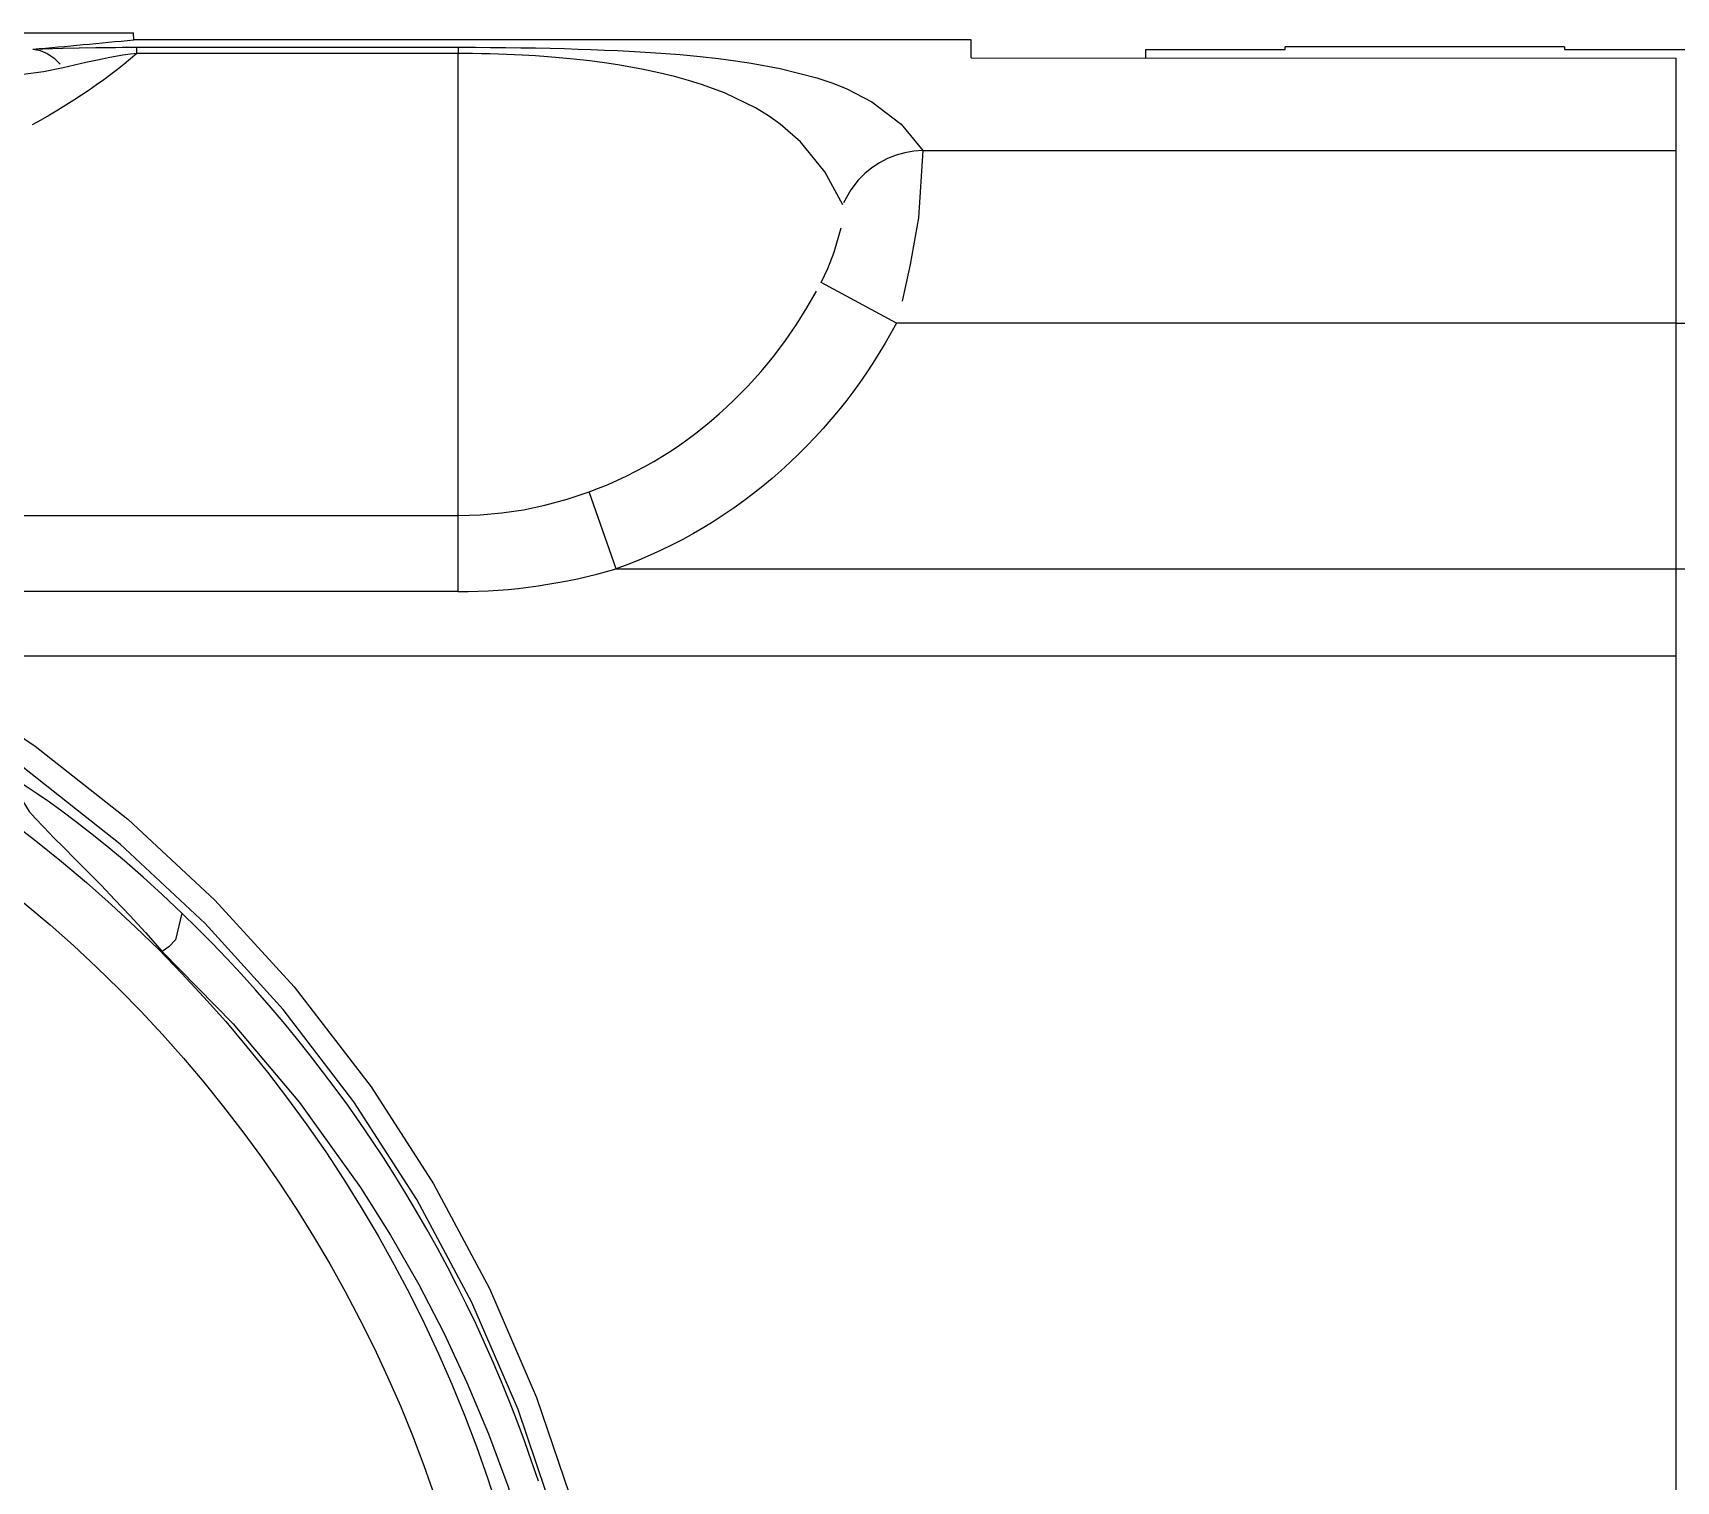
# Model space of a CAD drawing. Header units: millimetres. Extents: x 441156 to 441876, y 4514765 to 4515211.
# Drawn here: x 441489.6618 to 441489.7795, y 4515045.9821 to 4515046.0859 of the extents above; entities that cross this region are included whole.
import ezdxf

# ---------------------------------------------------------------- set-up
doc = ezdxf.new("R2010")
doc.units = ezdxf.units.MM
doc.layers.add('Terminale_sfiato', color=7, linetype='Continuous')

msp = doc.modelspace()

# ---------------------------------------------------------------- linework, layer by layer
at = {"layer": 'Terminale_sfiato', "color": 254, "linetype": 'Continuous'}
for p, q in [((441489.60150032, 4515046.08586422), (441489.66900032, 4515046.08586422)), ((441489.66900903, 4515046.08536535), (441489.66900032, 4515046.08586422)), ((441489.66900903, 4515046.08536535), (441489.66899247, 4515046.08536535)), ((441489.72900032, 4515046.08536535), (441489.66900903, 4515046.08536535)), ((441489.66900905, 4515046.08536402), (441489.66900903, 4515046.08536535)), ((441489.66922372, 4515046.08483293), (441489.69225599, 4515046.08483293)), ((441489.66922372, 4515046.08438266), (441489.66922372, 4515046.08483293)), ((441489.69225599, 4515046.08438266), (441489.66922372, 4515046.08438266)), ((441489.69225599, 4515046.08483293), (441489.69225599, 4515046.08438266)), ((441489.69225599, 4515046.05127325), (441489.69225599, 4515046.08438266)), ((441489.72900032, 4515046.08406933), (441489.72900032, 4515046.08536535)), ((441489.74150032, 4515046.08466759), (441489.75150032, 4515046.08466759)), ((441489.74150032, 4515046.08406598), (441489.74150032, 4515046.08466759)), ((441489.77150032, 4515046.08486535), (441489.75150032, 4515046.08486535)), ((441489.75150032, 4515046.08466759), (441489.75150032, 4515046.08486535)), ((441489.77150032, 4515046.08486535), (441489.77150032, 4515046.08466158)), ((441489.77150032, 4515046.08466158), (441489.78150032, 4515046.08466158)), ((441489.72900032, 4515046.08406933), (441489.77950032, 4515046.08405577)), ((441489.77950032, 4515046.07742289), (441489.77950032, 4515046.08405577)), ((441489.72553739, 4515046.07742289), (441489.77950032, 4515046.07742289)), ((441489.77950032, 4515046.06506678), (441489.77950032, 4515046.07742289)), ((441489.72365915, 4515046.06506678), (441489.71824481, 4515046.06796153)), ((441489.77950032, 4515046.06506678), (441489.72365915, 4515046.06506678)), ((441489.77950032, 4515046.04745531), (441489.77950032, 4515046.06506678)), ((441489.77950032, 4515046.06506678), (441489.78150032, 4515046.06506678)), ((441489.70357597, 4515046.04745531), (441489.70162425, 4515046.05296042)), ((441489.65799988, 4515046.05127325), (441489.69225599, 4515046.05127325)), ((441489.69225599, 4515046.0458192), (441489.69225599, 4515046.05127325)), ((441489.70357597, 4515046.04745531), (441489.77950032, 4515046.04745531)), ((441489.77950032, 4515046.04119671), (441489.77950032, 4515046.04745531)), ((441489.77950032, 4515046.04745531), (441489.78150032, 4515046.04745531)), ((441489.69225599, 4515046.0458192), (441489.65799988, 4515046.0458192)), ((441489.77950032, 4515046.04119671), (441489.6517955, 4515046.04119671)), ((441489.77950032, 4515045.86053172), (441489.77950032, 4515046.04119671)), ((441489.67105725, 4515046.01989924), (441489.67105725, 4515046.02003404))]:
    msp.add_line(p, q, dxfattribs=at)
for points in [[(441489.66922372, 4515046.08438266, 0), (441489.66877838, 4515046.0840025, 0), (441489.66831916, 4515046.08362423, 0), (441489.66784607, 4515046.08324793, 0), (441489.66735911, 4515046.08287368, 0), (441489.66685829, 4515046.08250153, 0), (441489.66634361, 4515046.08213157, 0), (441489.66581508, 4515046.08176388, 0), (441489.66527273, 4515046.08139853, 0), (441489.66471655, 4515046.0810356, 0), (441489.66414658, 4515046.08067517, 0), (441489.66356283, 4515046.08031732, 0), (441489.66296533, 4515046.07996214, 0), (441489.66235411, 4515046.07960971, 0), (441489.66172919, 4515046.07926011, 0)], [(441489.66178488, 4515046.0846949, 0), (441489.66394281, 4515046.08475756, 0), (441489.6650909, 4515046.08478449, 0), (441489.66628645, 4515046.08480702, 0), (441489.66674907, 4515046.0848141, 0), (441489.66721942, 4515046.08482025, 0), (441489.66770037, 4515046.0848254, 0), (441489.66818322, 4515046.08482931, 0), (441489.66870161, 4515046.08483199, 0), (441489.66922372, 4515046.08483293, 0)], [(441489.66178488, 4515046.0846949, 0), (441489.66191319, 4515046.08468332, 0), (441489.66204134, 4515046.08466415, 0), (441489.66216919, 4515046.08463741, 0), (441489.66229656, 4515046.08460313, 0), (441489.66242331, 4515046.08456136, 0), (441489.66254928, 4515046.08451214, 0), (441489.66267433, 4515046.08445553, 0), (441489.66279828, 4515046.08439162, 0), (441489.66292101, 4515046.08432046, 0), (441489.66304235, 4515046.08424215, 0), (441489.66316215, 4515046.08415679, 0), (441489.66328028, 4515046.08406448, 0), (441489.66339659, 4515046.08396532, 0), (441489.66351093, 4515046.08385945, 0), (441489.66362317, 4515046.08374699, 0), (441489.66373317, 4515046.08362808, 0), (441489.6638408, 4515046.08350286, 0), (441489.66394592, 4515046.08337148, 0), (441489.66395753, 4515046.08335639, 0)], [(441489.66922372, 4515046.08438266, 0), (441489.66899523, 4515046.08435799, 0), (441489.66877213, 4515046.08433078, 0), (441489.66855484, 4515046.08430162, 0), (441489.66823212, 4515046.08425409, 0), (441489.66793593, 4515046.08420652, 0), (441489.66729484, 4515046.08409273, 0), (441489.66641156, 4515046.08391703, 0), (441489.66557236, 4515046.08373452, 0), (441489.66395753, 4515046.08335639, 0)], [(441489.69225599, 4515046.08483293, 0), (441489.69287193, 4515046.08483232, 0), (441489.6934863, 4515046.08483048, 0), (441489.69457866, 4515046.08482415, 0), (441489.69565319, 4515046.08481404, 0), (441489.69673315, 4515046.08479982, 0), (441489.69778184, 4515046.08478195, 0), (441489.69884456, 4515046.08475948, 0), (441489.6998667, 4515046.08473344, 0), (441489.70085854, 4515046.08470368, 0), (441489.70178491, 4515046.08467157, 0), (441489.70274268, 4515046.08463358, 0), (441489.70365723, 4515046.08459235, 0), (441489.70488241, 4515046.08452869, 0), (441489.70603204, 4515046.08445911, 0), (441489.70712368, 4515046.08438301, 0), (441489.70815094, 4515046.08430129, 0), (441489.70958673, 4515046.08416812, 0), (441489.71090597, 4515046.08402287, 0), (441489.71212915, 4515046.08386489, 0), (441489.71324688, 4515046.08369728, 0), (441489.7153161, 4515046.08331395, 0), (441489.71795525, 4515046.08263496, 0), (441489.71908393, 4515046.0822526, 0), (441489.72009709, 4515046.08184503, 0), (441489.72187267, 4515046.08093074, 0), (441489.72398767, 4515046.07931044, 0), (441489.72553739, 4515046.07742289, 0)], [(441489.71979922, 4515046.07354153, 0), (441489.71852195, 4515046.07590903, 0), (441489.71676634, 4515046.07806237, 0), (441489.71532398, 4515046.07931755, 0), (441489.71448424, 4515046.07991101, 0), (441489.71355378, 4515046.08047995, 0), (441489.71134022, 4515046.08155372, 0), (441489.7096876, 4515046.08216707, 0), (441489.70875853, 4515046.0824585, 0), (441489.70775292, 4515046.08273793, 0), (441489.70663674, 4515046.0830101, 0), (441489.70541043, 4515046.08326904, 0), (441489.70368844, 4515046.08357247, 0), (441489.7027268, 4515046.08371531, 0), (441489.7016915, 4515046.08385017, 0), (441489.70099589, 4515046.08393062, 0), (441489.70026441, 4515046.08400697, 0), (441489.69948956, 4515046.08407913, 0), (441489.69868152, 4515046.08414531, 0), (441489.69778002, 4515046.08420877, 0), (441489.6968291, 4515046.08426441, 0), (441489.69628139, 4515046.08429138, 0), (441489.69571916, 4515046.08431533, 0), (441489.69513854, 4515046.08433615, 0), (441489.69455438, 4515046.08435316, 0), (441489.69391877, 4515046.08436724, 0), (441489.69327418, 4515046.08437689, 0), (441489.69276598, 4515046.08438121, 0), (441489.69225599, 4515046.08438266, 0)], [(441489.66395753, 4515046.08335639, 0), (441489.66254563, 4515046.08306901, 0), (441489.66108469, 4515046.08288194, 0), (441489.6595725, 4515046.08280272, 0), (441489.65804819, 4515046.08283406, 0), (441489.65607039, 4515046.08303125, 0), (441489.65414676, 4515046.08336209, 0), (441489.65190529, 4515046.08385674, 0), (441489.65176329, 4515046.08388947, 0)], [(441489.72553739, 4515046.07742289, 0), (441489.72532034, 4515046.07741587, 0), (441489.72510355, 4515046.07740132, 0), (441489.72488729, 4515046.07737928, 0), (441489.72467182, 4515046.07734976, 0), (441489.7244574, 4515046.07731281, 0), (441489.7242443, 4515046.07726846, 0), (441489.72403278, 4515046.07721677, 0), (441489.72382309, 4515046.07715781, 0), (441489.72361549, 4515046.07709164, 0), (441489.72341023, 4515046.07701835, 0), (441489.72320756, 4515046.07693803, 0), (441489.72300773, 4515046.07685077, 0), (441489.72281098, 4515046.07675668, 0), (441489.72261755, 4515046.07665587, 0), (441489.72242768, 4515046.07654847, 0), (441489.7222416, 4515046.07643461, 0), (441489.72205954, 4515046.07631443, 0), (441489.72188171, 4515046.07618807, 0), (441489.72170834, 4515046.07605569, 0), (441489.72153963, 4515046.07591744, 0), (441489.72137579, 4515046.07577351, 0), (441489.72121702, 4515046.07562405, 0), (441489.72106352, 4515046.07546926, 0), (441489.72091547, 4515046.07530933, 0), (441489.72077304, 4515046.07514444, 0), (441489.72063643, 4515046.0749748, 0), (441489.72050578, 4515046.07480062, 0), (441489.72038126, 4515046.0746221, 0), (441489.72026303, 4515046.07443947, 0), (441489.72015122, 4515046.07425295, 0), (441489.72004597, 4515046.07406276, 0), (441489.71994742, 4515046.07386914, 0), (441489.71985567, 4515046.07367232, 0), (441489.71979922, 4515046.07354153, 0)], [(441489.72553739, 4515046.07742289, 0), (441489.72557709, 4515046.07724144, 0), (441489.72560103, 4515046.07698825, 0), (441489.72560923, 4515046.0766553, 0), (441489.72560092, 4515046.07625056, 0), (441489.72557698, 4515046.07579085, 0), (441489.72553739, 4515046.07526873, 0), (441489.72548042, 4515046.07467177, 0), (441489.72540679, 4515046.07401669, 0), (441489.72531986, 4515046.07333378, 0), (441489.72521723, 4515046.07260521, 0), (441489.72509568, 4515046.07181611, 0), (441489.7249575, 4515046.07098907, 0), (441489.72480484, 4515046.07014121, 0), (441489.72463605, 4515046.06926702, 0), (441489.72444656, 4515046.06835015, 0), (441489.72424053, 4515046.06741723, 0), (441489.72405755, 4515046.06663662, 0), (441489.72386352, 4515046.06585154, 0), (441489.72365915, 4515046.06506678, 0)], [(441489.77950032, 4515046.07742289, 0), (441489.77957012, 4515046.07742169, 0)], [(441489.71824481, 4515046.06796153, 0), (441489.71841416, 4515046.06829694, 0), (441489.7185748, 4515046.06863368, 0), (441489.71872595, 4515046.06896924, 0), (441489.71889384, 4515046.06936658, 0), (441489.71904773, 4515046.06975749, 0), (441489.71919092, 4515046.07014907, 0), (441489.71931931, 4515046.07052845, 0), (441489.71943234, 4515046.07089082, 0), (441489.71953127, 4515046.07123682, 0), (441489.71961819, 4515046.0715718, 0), (441489.71969114, 4515046.07188621, 0), (441489.71975121, 4515046.07218233, 0), (441489.71979772, 4515046.07245462, 0), (441489.71983153, 4515046.07270669, 0), (441489.71985179, 4515046.0729317, 0), (441489.71985867, 4515046.07312659, 0), (441489.71985251, 4515046.07329316, 0), (441489.71983275, 4515046.07343295, 0), (441489.71979922, 4515046.07354153, 0)], [(441489.70162425, 4515046.05296042, 0), (441489.70231386, 4515046.0532224, 0), (441489.70299548, 4515046.05350203, 0), (441489.70366867, 4515046.05379893, 0), (441489.70433297, 4515046.05411269, 0), (441489.70498799, 4515046.05444292, 0), (441489.70563333, 4515046.05478918, 0), (441489.70626863, 4515046.05515105, 0), (441489.70689353, 4515046.05552808, 0), (441489.70750772, 4515046.05591981, 0), (441489.70811091, 4515046.0563258, 0), (441489.7087028, 4515046.05674559, 0), (441489.70928316, 4515046.05717871, 0), (441489.70985174, 4515046.05762471, 0), (441489.71040834, 4515046.05808312, 0), (441489.71095276, 4515046.05855347, 0), (441489.71148484, 4515046.05903533, 0), (441489.71200443, 4515046.05952822, 0), (441489.71251138, 4515046.06003171, 0), (441489.7130056, 4515046.06054535, 0), (441489.71348697, 4515046.06106871, 0), (441489.71395541, 4515046.06160136, 0), (441489.71441087, 4515046.06214289, 0), (441489.71485327, 4515046.06269289, 0), (441489.7152826, 4515046.06325095, 0), (441489.7156988, 4515046.0638167, 0), (441489.71610188, 4515046.06438974, 0), (441489.71649182, 4515046.06496972, 0), (441489.71686862, 4515046.06555628, 0), (441489.7172323, 4515046.06614907, 0), (441489.71758287, 4515046.06674775, 0), (441489.71792036, 4515046.06735201, 0), (441489.71824481, 4515046.06796153, 0)], [(441489.72365915, 4515046.06506678, 0), (441489.72325882, 4515046.06433644, 0), (441489.72284263, 4515046.06361349, 0), (441489.72241059, 4515046.06289829, 0), (441489.72196275, 4515046.06219124, 0), (441489.72149917, 4515046.06149273, 0), (441489.72101989, 4515046.06080316, 0), (441489.720525, 4515046.06012294, 0), (441489.72001456, 4515046.05945249, 0), (441489.71948868, 4515046.05879224, 0), (441489.71894746, 4515046.05814261, 0), (441489.71839101, 4515046.05750405, 0), (441489.71781948, 4515046.05687699, 0), (441489.717233, 4515046.0562619, 0), (441489.71663175, 4515046.05565922, 0), (441489.7160159, 4515046.05506941, 0), (441489.71538564, 4515046.05449293, 0), (441489.7147412, 4515046.05393025, 0), (441489.7140828, 4515046.05338182, 0), (441489.7134107, 4515046.05284813, 0), (441489.71272516, 4515046.05232962, 0), (441489.71202647, 4515046.05182677, 0), (441489.71131494, 4515046.05134003, 0), (441489.71059091, 4515046.05086986, 0), (441489.70985471, 4515046.05041671, 0), (441489.70910672, 4515046.04998101, 0), (441489.70834734, 4515046.04956322, 0), (441489.70757696, 4515046.04916375, 0), (441489.70679602, 4515046.04878302, 0), (441489.70600497, 4515046.04842142, 0), (441489.70520429, 4515046.04807936, 0), (441489.70439445, 4515046.04775721, 0), (441489.70357597, 4515046.04745531, 0)], [(441489.69225599, 4515046.05127325, 0), (441489.69382015, 4515046.05131979, 0), (441489.69537875, 4515046.05145868, 0), (441489.69694012, 4515046.05169114, 0), (441489.69845765, 4515046.05200741, 0), (441489.70005476, 4515046.05243793, 0), (441489.70162425, 4515046.05296042, 0)], [(441489.6517955, 4515046.04119671, 0), (441489.65696261, 4515046.03811099, 0), (441489.66193826, 4515046.03473194, 0), (441489.66858838, 4515046.02949905, 0), (441489.67482594, 4515046.02370117, 0), (441489.68049219, 4515046.01749605, 0), (441489.68601039, 4515046.01032092, 0), (441489.69048384, 4515046.00336999, 0), (441489.69448532, 4515045.99587774, 0), (441489.69786978, 4515045.98806084, 0), (441489.70060086, 4515045.9799977, 0)], [(441489.77950032, 4515046.04119671, 0), (441489.77957012, 4515046.04119646, 0)], [(441489.69916158, 4515045.97947513, 0), (441489.6965499, 4515045.98719264, 0), (441489.69323401, 4515045.99486442, 0), (441489.68929763, 4515046.00224242, 0), (441489.68478237, 4515046.00925397, 0), (441489.67971399, 4515046.01585956, 0), (441489.67412455, 4515046.02202525, 0), (441489.66805003, 4515046.02771268, 0), (441489.66105942, 4515046.0332261, 0), (441489.65615563, 4515046.0365446, 0), (441489.65106399, 4515046.0395745, 0)], [(441489.67246182, 4515046.02277492, 0), (441489.67104337, 4515046.02411671, 0), (441489.66967947, 4515046.0253539, 0), (441489.66834552, 4515046.02651549, 0), (441489.66708915, 4515046.02756707, 0), (441489.66592108, 4515046.02850835, 0), (441489.66484622, 4515046.02934352, 0), (441489.6638516, 4515046.03008927, 0), (441489.66296671, 4515046.03072953, 0), (441489.6620949, 4515046.0313364, 0), (441489.66138022, 4515046.03181166, 0), (441489.66081765, 4515046.0321645, 0), (441489.66043545, 4515046.03238079, 0), (441489.66028918, 4515046.03244651, 0), (441489.6602273, 4515046.0324511, 0)], [(441489.66105877, 4515046.03079882, 0), (441489.66110958, 4515046.03065434, 0), (441489.6612294, 4515046.03045658, 0), (441489.66153152, 4515046.0300649, 0), (441489.66197638, 4515046.02955934, 0), (441489.66256739, 4515046.02893154, 0), (441489.66329877, 4515046.02818181, 0), (441489.6640023, 4515046.02747152, 0), (441489.66479697, 4515046.02667187, 0), (441489.66568841, 4515046.02577082, 0), (441489.6666675, 4515046.02477006, 0), (441489.66765917, 4515046.02373972, 0), (441489.66872011, 4515046.02261445, 0), (441489.66985835, 4515046.02137658, 0), (441489.67105725, 4515046.02003404, 0)], [(441489.67246182, 4515046.02277492, 0), (441489.67248606, 4515046.02274783, 0), (441489.67250856, 4515046.02271904, 0), (441489.67252929, 4515046.02268858, 0), (441489.67254822, 4515046.02265649, 0), (441489.67256534, 4515046.02262281, 0), (441489.67258063, 4515046.02258758, 0), (441489.67259405, 4515046.02255085, 0), (441489.67260561, 4515046.02251265, 0), (441489.67261527, 4515046.02247304, 0), (441489.67262304, 4515046.02243207, 0), (441489.67262891, 4515046.02238978, 0), (441489.67263285, 4515046.02234622, 0), (441489.67263488, 4515046.02230145, 0), (441489.67263499, 4515046.02225553, 0), (441489.67263317, 4515046.0222085, 0), (441489.67262943, 4515046.02216043, 0), (441489.67262378, 4515046.02211137, 0), (441489.67261622, 4515046.02206139, 0), (441489.67260676, 4515046.02201054, 0), (441489.67259541, 4515046.02195889, 0), (441489.67258219, 4515046.0219065, 0), (441489.67256711, 4515046.02185343, 0), (441489.67255019, 4515046.02179976, 0), (441489.67253145, 4515046.02174553, 0), (441489.67251092, 4515046.02169083, 0), (441489.67248861, 4515046.02163571, 0), (441489.67246456, 4515046.02158025, 0), (441489.6724388, 4515046.02152451, 0), (441489.67241135, 4515046.02146855, 0), (441489.67238225, 4515046.02141246, 0), (441489.67235154, 4515046.02135629, 0), (441489.67231925, 4515046.02130012, 0), (441489.67228543, 4515046.021244, 0), (441489.67225011, 4515046.02118802, 0), (441489.67221333, 4515046.02113224, 0), (441489.67217515, 4515046.02107672, 0), (441489.6721356, 4515046.02102154, 0), (441489.67209474, 4515046.02096677, 0), (441489.67205262, 4515046.02091246, 0), (441489.67200928, 4515046.02085868, 0), (441489.67196478, 4515046.02080551, 0), (441489.67191918, 4515046.020753, 0), (441489.67187253, 4515046.02070122, 0), (441489.67182488, 4515046.02065024, 0), (441489.6717763, 4515046.0206001, 0), (441489.67172685, 4515046.02055089, 0), (441489.67167657, 4515046.02050264, 0), (441489.67162555, 4515046.02045544, 0), (441489.67157383, 4515046.02040932, 0), (441489.67152148, 4515046.02036436, 0), (441489.67146856, 4515046.02032059, 0), (441489.67141515, 4515046.02027808, 0), (441489.6713613, 4515046.02023688, 0), (441489.67130707, 4515046.02019704, 0), (441489.67125255, 4515046.0201586, 0), (441489.67119778, 4515046.02012162, 0), (441489.67114285, 4515046.02008614, 0), (441489.67108781, 4515046.02005219, 0), (441489.67105725, 4515046.02003404, 0)], [(441489.67105725, 4515046.02003404, 0), (441489.67613229, 4515046.01485045, 0), (441489.68087867, 4515046.00920855, 0), (441489.68525736, 4515046.00310458, 0), (441489.68740827, 4515045.99969052, 0), (441489.6894349, 4515045.9961498, 0), (441489.69122166, 4515045.99270263, 0), (441489.69288322, 4515045.98914847, 0), (441489.69442, 4515045.98547021, 0), (441489.69579992, 4515045.98173443, 0), (441489.69708494, 4515045.97773211, 0), (441489.6982004, 4515045.9736403, 0)]]:
    msp.add_polyline3d(points, dxfattribs=at)
for radius in [0.098, 0.094]:
    msp.add_circle((441489.60150032, 4515045.95086422), radius, dxfattribs=at)
for centre, radius, start, end in [((441489.60032346, 4515046.78615629), 0.70414888, 275.00741673, 275.59776601), ((441489.69220406, 4515046.0860037), 0.04018784, 270.0740439, 286.4362394), ((441489.60295167, 4515045.95080426), 0.10005371, 18.2079096, 45.9963388)]:
    msp.add_arc(centre, radius, start, end, dxfattribs=at)

doc.saveas('drawing.dxf')
